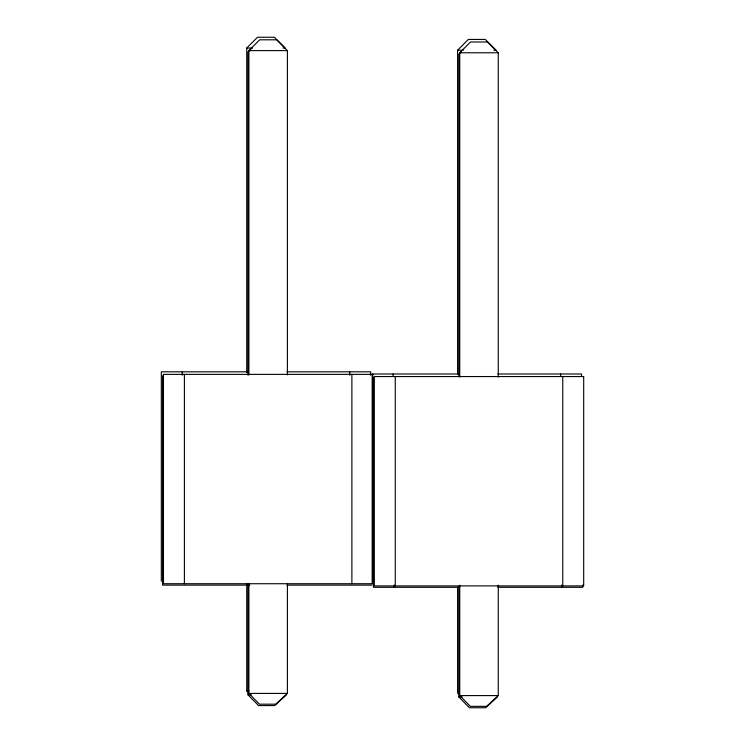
<?xml version="1.0" encoding="UTF-8"?>
<svg xmlns="http://www.w3.org/2000/svg" width="745" height="745" viewBox="0 0 745 745"><rect width="100%" height="100%" fill="white"/><g stroke="black" fill="none" stroke-linecap="round" stroke-linejoin="round"><path stroke-width="1.12" d="M246.735 372.351L246.735 48.043L257.519 37.25L274.458 37.25L285.251 48.043L282.988 48.043M248.886 374.912L248.886 50.604L259.67 39.811L276.609 39.811L287.402 50.604L287.402 374.912M251.819 48.136L247.964 51.992L247.964 375.145M457.598 374.53L457.598 50.213L468.391 39.429L485.33 39.429L496.114 50.213L493.851 50.213M459.749 377.091L459.749 52.774L470.542 41.99L487.481 41.99L498.265 52.774L498.265 377.091M461.146 51.861L458.827 54.171L458.827 376.16M287.402 584.145L287.402 693.409L275.678 704.183L259.474 704.183L248.886 693.409L248.886 584.145M286.49 694.806L274.756 705.571L258.562 705.571L247.964 694.806L247.964 584.378M498.265 585.16L498.265 695.588L486.541 706.353L470.346 706.353L459.749 695.588L459.749 585.16M497.353 696.985L485.628 707.75L469.425 707.75L458.827 696.985L458.827 586.557M246.735 48.043L252.397 48.043M457.598 50.213L463.26 50.213M248.886 50.604L287.402 50.604M459.749 52.774L498.265 52.774M248.541 371.811L161.311 371.811L161.311 581.165M286.927 371.811L370.665 371.811L370.665 375.303M459.414 373.99L372.183 373.99L372.183 583.344M497.79 373.99L581.538 373.99L581.538 376.318M249.78 585.123L162.55 585.123L162.55 375.769M287.002 585.123L371.904 585.123M459.479 587.302L373.413 587.302L373.413 377.938M497.865 587.302L582.767 587.302L582.767 584.974M246.735 583.912L246.735 690.848L248.998 690.848M248.886 693.409L287.402 693.409M247.964 694.806L251.363 694.806M459.749 695.588L498.265 695.588M458.827 696.985L462.226 696.985M459.227 694.685L457.598 693.027L457.598 587.246M246.735 690.848L248.364 692.505M562.754 376.551L562.754 585.905M561.832 584.974L561.832 587.302M560.603 373.99L560.603 376.318M395.269 376.551L395.269 585.905M394.347 584.974L394.347 587.302M393.118 373.99L393.118 376.318M351.882 374.372L351.882 583.726M349.731 371.811L349.731 375.303M184.397 374.372L184.397 583.726M182.246 371.811L182.246 375.303M372.817 374.372L163.462 374.372L163.462 583.726L372.817 583.726L372.817 374.372M583.689 376.551L374.335 376.551L374.335 585.905L583.689 585.905L583.689 376.551"/></g></svg>
